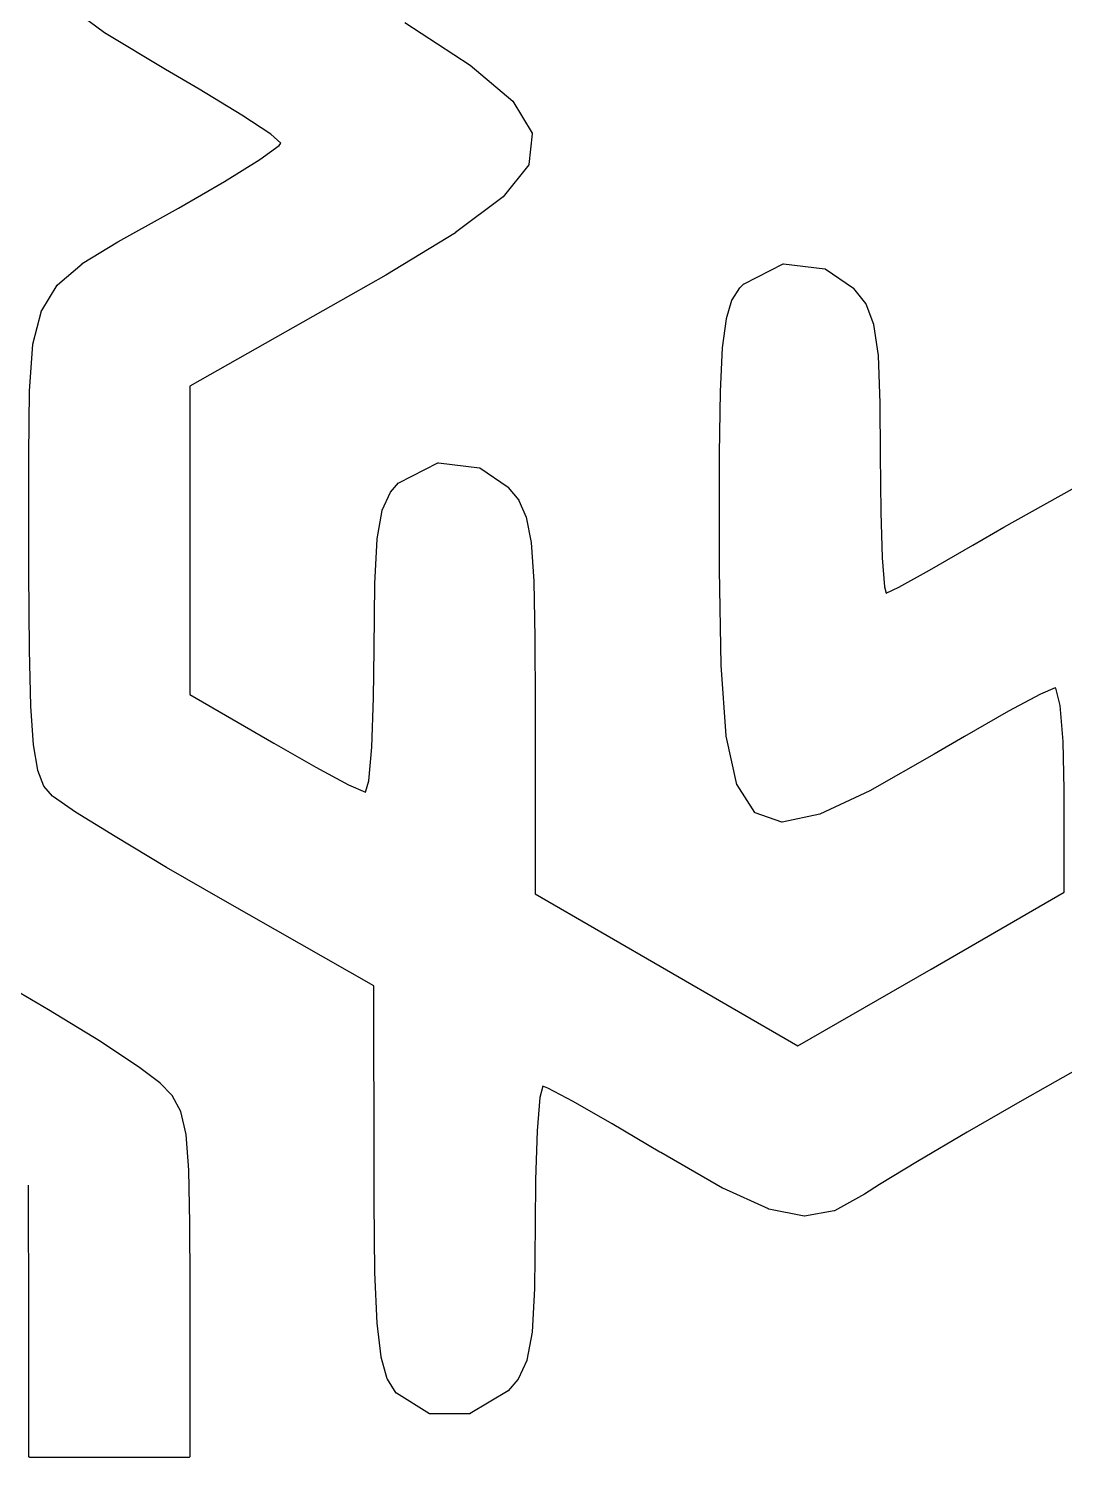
# Model space of a CAD drawing. Extents: x 175 to 215.1, y -115.1 to -74.9.
# Drawn here: x 189.88 to 196.48, y -115.07 to -105.95 of the extents above; entities that cross this region are included whole.
import ezdxf

# ---------------------------------------------------------------- set-up
doc = ezdxf.new("R2010")
doc.units = 0
doc.layers.add('BLACK', color=7, linetype='CONTINUOUS')

msp = doc.modelspace()

# ---------------------------------------------------------------- linework, layer by layer
at = {"layer": 'BLACK', "linetype": 'CONTINUOUS'}
for p, q in [((190.363, -105.981), (190.109, -105.793)), ((192.277, -105.916), (192.694, -106.187)), ((190.363, -105.982), (190.363, -105.981)), ((190.363, -105.981), (190.363, -105.981)), ((190.752, -106.216), (190.363, -105.982)), ((190.363, -105.982), (190.363, -105.982)), ((192.694, -106.187), (192.694, -106.187)), ((192.694, -106.187), (192.695, -106.187)), ((192.695, -106.187), (192.695, -106.188)), ((192.695, -106.188), (192.965, -106.417)), ((190.966, -106.341), (190.752, -106.216)), ((190.752, -106.216), (190.752, -106.216)), ((190.752, -106.216), (190.752, -106.216)), ((190.752, -106.216), (190.752, -106.216)), ((191.237, -106.506), (190.966, -106.341)), ((192.965, -106.417), (192.965, -106.417)), ((192.965, -106.417), (192.965, -106.417)), ((192.965, -106.417), (192.965, -106.418)), ((192.965, -106.418), (192.965, -106.418)), ((192.965, -106.418), (192.965, -106.418)), ((192.965, -106.418), (192.966, -106.418)), ((192.966, -106.418), (192.966, -106.418)), ((192.966, -106.418), (193.089, -106.622)), ((191.422, -106.628), (191.237, -106.506)), ((191.487, -106.685), (191.422, -106.628)), ((193.09, -106.625), (193.069, -106.821)), ((193.089, -106.622), (193.089, -106.622)), ((193.089, -106.622), (193.089, -106.623)), ((193.089, -106.623), (193.09, -106.623)), ((193.09, -106.623), (193.09, -106.623)), ((193.09, -106.623), (193.09, -106.623)), ((193.09, -106.623), (193.09, -106.623)), ((193.09, -106.623), (193.09, -106.624)), ((193.09, -106.624), (193.09, -106.624)), ((193.09, -106.624), (193.09, -106.624)), ((193.09, -106.624), (193.09, -106.624)), ((193.09, -106.624), (193.09, -106.625)), ((193.09, -106.625), (193.09, -106.625)), ((193.09, -106.625), (193.09, -106.625)), ((193.09, -106.625), (193.09, -106.625)), ((193.09, -106.625), (193.09, -106.625)), ((191.352, -106.79), (191.476, -106.7)), ((191.476, -106.7), (191.487, -106.685)), ((191.127, -106.93), (191.352, -106.79)), ((193.068, -106.824), (192.905, -107.027)), ((193.069, -106.823), (193.068, -106.824)), ((193.069, -106.821), (193.069, -106.821)), ((193.069, -106.821), (193.069, -106.821)), ((193.069, -106.821), (193.069, -106.821)), ((193.069, -106.821), (193.069, -106.821)), ((193.069, -106.821), (193.069, -106.821)), ((193.069, -106.821), (193.069, -106.822)), ((193.069, -106.822), (193.069, -106.822)), ((193.069, -106.822), (193.069, -106.822)), ((193.069, -106.822), (193.069, -106.822)), ((193.069, -106.822), (193.069, -106.823)), ((193.069, -106.823), (193.069, -106.823)), ((193.069, -106.823), (193.069, -106.823)), ((193.069, -106.823), (193.069, -106.823)), ((190.835, -107.099), (191.127, -106.93)), ((192.904, -107.028), (192.6, -107.256)), ((192.905, -107.028), (192.904, -107.028)), ((192.904, -107.028), (192.904, -107.028)), ((192.904, -107.028), (192.904, -107.028)), ((192.905, -107.027), (192.905, -107.027)), ((192.905, -107.027), (192.905, -107.027)), ((192.905, -107.027), (192.905, -107.027)), ((192.905, -107.027), (192.905, -107.028)), ((190.758, -107.142), (190.835, -107.099)), ((190.447, -107.314), (190.758, -107.142)), ((192.6, -107.257), (192.157, -107.527)), ((192.6, -107.256), (192.6, -107.256)), ((192.6, -107.256), (192.6, -107.256)), ((192.6, -107.256), (192.6, -107.257)), ((190.22, -107.454), (190.447, -107.315)), ((190.447, -107.315), (190.447, -107.314)), ((190.447, -107.315), (190.447, -107.315)), ((190.447, -107.315), (190.447, -107.315)), ((190.062, -107.59), (190.219, -107.455)), ((190.219, -107.455), (190.219, -107.454)), ((190.219, -107.454), (190.22, -107.454)), ((190.219, -107.455), (190.219, -107.455)), ((194.441, -107.582), (194.689, -107.455)), ((194.689, -107.455), (194.689, -107.455)), ((194.689, -107.455), (194.689, -107.455)), ((194.689, -107.455), (194.689, -107.455)), ((194.689, -107.455), (194.689, -107.455)), ((194.689, -107.455), (194.69, -107.455)), ((194.69, -107.455), (194.69, -107.455)), ((194.69, -107.455), (194.69, -107.455)), ((194.69, -107.455), (194.69, -107.455)), ((194.69, -107.455), (194.691, -107.455)), ((194.691, -107.455), (194.691, -107.455)), ((194.691, -107.455), (194.691, -107.455)), ((194.691, -107.455), (194.691, -107.455)), ((194.691, -107.455), (194.692, -107.455)), ((194.692, -107.455), (194.692, -107.455)), ((194.692, -107.455), (194.692, -107.455)), ((194.692, -107.455), (194.692, -107.455)), ((194.692, -107.455), (194.956, -107.486)), ((194.956, -107.486), (194.956, -107.486)), ((194.956, -107.486), (194.956, -107.486)), ((194.956, -107.486), (194.956, -107.486)), ((194.956, -107.486), (194.956, -107.486)), ((194.956, -107.486), (194.957, -107.486)), ((194.957, -107.486), (194.957, -107.486)), ((194.957, -107.486), (194.957, -107.487)), ((194.957, -107.487), (194.957, -107.487)), ((194.957, -107.487), (194.957, -107.487)), ((194.957, -107.487), (194.958, -107.487)), ((194.958, -107.487), (194.958, -107.487)), ((194.958, -107.487), (195.138, -107.611)), ((192.157, -107.527), (191.93, -107.656)), ((192.157, -107.527), (192.157, -107.527)), ((192.157, -107.527), (192.157, -107.527)), ((192.157, -107.527), (192.157, -107.527)), ((189.962, -107.752), (190.061, -107.592)), ((190.061, -107.592), (190.061, -107.591)), ((190.061, -107.591), (190.061, -107.591)), ((190.061, -107.591), (190.062, -107.591)), ((190.061, -107.592), (190.061, -107.592)), ((190.062, -107.591), (190.062, -107.59)), ((190.062, -107.591), (190.062, -107.591)), ((190.062, -107.591), (190.062, -107.591)), ((191.93, -107.656), (190.906, -108.236)), ((191.93, -107.656), (191.93, -107.656)), ((194.364, -107.685), (194.413, -107.609)), ((194.413, -107.609), (194.413, -107.608)), ((194.413, -107.608), (194.413, -107.608)), ((194.413, -107.608), (194.413, -107.608)), ((194.413, -107.608), (194.413, -107.608)), ((194.413, -107.608), (194.414, -107.608)), ((194.414, -107.608), (194.439, -107.583)), ((194.414, -107.608), (194.414, -107.608)), ((194.439, -107.583), (194.44, -107.582)), ((194.439, -107.583), (194.439, -107.583)), ((194.44, -107.582), (194.44, -107.582)), ((194.44, -107.582), (194.44, -107.582)), ((194.44, -107.582), (194.44, -107.582)), ((194.44, -107.582), (194.44, -107.582)), ((194.44, -107.582), (194.441, -107.582)), ((195.138, -107.611), (195.138, -107.611)), ((195.138, -107.611), (195.138, -107.611)), ((195.138, -107.611), (195.138, -107.612)), ((195.138, -107.612), (195.138, -107.612)), ((195.138, -107.612), (195.138, -107.612)), ((195.138, -107.612), (195.138, -107.612)), ((195.138, -107.612), (195.139, -107.612)), ((195.139, -107.612), (195.216, -107.709)), ((189.906, -107.968), (189.961, -107.754)), ((189.961, -107.753), (189.962, -107.752)), ((189.961, -107.754), (189.961, -107.753)), ((189.961, -107.753), (189.961, -107.753)), ((189.961, -107.753), (189.961, -107.753)), ((189.961, -107.753), (189.961, -107.753)), ((189.961, -107.754), (189.961, -107.754)), ((189.962, -107.752), (189.962, -107.752)), ((194.328, -107.804), (194.363, -107.686)), ((194.363, -107.686), (194.363, -107.685)), ((194.363, -107.685), (194.363, -107.685)), ((194.363, -107.685), (194.364, -107.685)), ((194.363, -107.686), (194.363, -107.686)), ((194.363, -107.686), (194.363, -107.686)), ((194.363, -107.686), (194.363, -107.686)), ((194.364, -107.685), (194.364, -107.685)), ((195.216, -107.709), (195.216, -107.71)), ((195.216, -107.71), (195.216, -107.71)), ((195.216, -107.71), (195.216, -107.71)), ((195.216, -107.71), (195.216, -107.71)), ((195.216, -107.71), (195.216, -107.71)), ((195.216, -107.71), (195.217, -107.711)), ((195.217, -107.711), (195.217, -107.711)), ((195.217, -107.711), (195.266, -107.841)), ((194.304, -107.991), (194.328, -107.805)), ((194.328, -107.805), (194.328, -107.804)), ((194.328, -107.805), (194.328, -107.805)), ((194.328, -107.805), (194.328, -107.805)), ((195.266, -107.841), (195.266, -107.841)), ((195.266, -107.841), (195.266, -107.841)), ((195.266, -107.841), (195.266, -107.841)), ((195.266, -107.841), (195.267, -107.841)), ((195.267, -107.841), (195.267, -107.842)), ((195.267, -107.842), (195.267, -107.842)), ((195.267, -107.842), (195.267, -107.842)), ((195.267, -107.842), (195.295, -108.041)), ((189.883, -108.266), (189.906, -107.969)), ((189.906, -107.969), (189.906, -107.968)), ((189.906, -107.969), (189.906, -107.969)), ((189.906, -107.969), (189.906, -107.969)), ((194.291, -108.27), (194.304, -107.991)), ((194.304, -107.991), (194.304, -107.991)), ((194.304, -107.991), (194.304, -107.991)), ((194.304, -107.991), (194.304, -107.991)), ((195.295, -108.041), (195.295, -108.041)), ((195.295, -108.041), (195.295, -108.041)), ((195.295, -108.041), (195.295, -108.041)), ((195.295, -108.041), (195.307, -108.345)), ((189.879, -108.675), (189.883, -108.266)), ((189.883, -108.266), (189.883, -108.266)), ((189.883, -108.266), (189.883, -108.266)), ((189.883, -108.266), (189.883, -108.266)), ((190.906, -108.236), (190.906, -110.202)), ((194.285, -108.668), (194.291, -108.27)), ((194.291, -108.27), (194.291, -108.27)), ((194.291, -108.27), (194.291, -108.27)), ((194.291, -108.27), (194.291, -108.27)), ((195.307, -108.345), (195.307, -108.345)), ((195.307, -108.345), (195.307, -108.345)), ((195.307, -108.345), (195.307, -108.345)), ((195.307, -108.345), (195.309, -108.674)), ((194.283, -109.209), (194.285, -108.668)), ((194.285, -108.668), (194.285, -108.668)), ((194.285, -108.668), (194.285, -108.668)), ((195.309, -108.674), (195.309, -108.674)), ((195.309, -108.674), (195.313, -109.039)), ((189.88, -109.224), (189.879, -108.675)), ((189.879, -108.675), (189.879, -108.675)), ((192.239, -108.852), (192.488, -108.725)), ((192.488, -108.725), (192.488, -108.725)), ((192.488, -108.725), (192.488, -108.725)), ((192.488, -108.725), (192.488, -108.725)), ((192.488, -108.725), (192.488, -108.725)), ((192.488, -108.725), (192.489, -108.725)), ((192.489, -108.725), (192.489, -108.725)), ((192.489, -108.725), (192.489, -108.725)), ((192.489, -108.725), (192.489, -108.725)), ((192.489, -108.725), (192.49, -108.725)), ((192.49, -108.725), (192.49, -108.725)), ((192.49, -108.725), (192.49, -108.725)), ((192.49, -108.725), (192.49, -108.725)), ((192.49, -108.725), (192.491, -108.725)), ((192.491, -108.725), (192.491, -108.725)), ((192.491, -108.725), (192.491, -108.725)), ((192.491, -108.725), (192.491, -108.725)), ((192.491, -108.725), (192.754, -108.756)), ((192.754, -108.756), (192.754, -108.756)), ((192.754, -108.756), (192.754, -108.756)), ((192.754, -108.756), (192.755, -108.756)), ((192.755, -108.756), (192.755, -108.756)), ((192.755, -108.756), (192.755, -108.756)), ((192.755, -108.756), (192.755, -108.756)), ((192.755, -108.756), (192.756, -108.757)), ((192.756, -108.757), (192.756, -108.757)), ((192.756, -108.757), (192.756, -108.757)), ((192.756, -108.757), (192.756, -108.757)), ((192.756, -108.757), (192.756, -108.757)), ((192.756, -108.757), (192.936, -108.881)), ((192.185, -108.911), (192.238, -108.853)), ((192.238, -108.853), (192.238, -108.852)), ((192.238, -108.852), (192.238, -108.852)), ((192.238, -108.852), (192.238, -108.852)), ((192.238, -108.852), (192.239, -108.852)), ((192.238, -108.853), (192.238, -108.853)), ((192.239, -108.852), (192.239, -108.852)), ((192.239, -108.852), (192.239, -108.852)), ((192.132, -109.027), (192.185, -108.912)), ((192.185, -108.912), (192.185, -108.911)), ((192.185, -108.911), (192.185, -108.911)), ((192.185, -108.912), (192.185, -108.912)), ((192.185, -108.912), (192.185, -108.912)), ((192.185, -108.912), (192.185, -108.912)), ((192.185, -108.912), (192.185, -108.912)), ((192.185, -108.912), (192.185, -108.912)), ((192.936, -108.881), (192.936, -108.881)), ((192.936, -108.881), (192.936, -108.881)), ((192.936, -108.881), (192.936, -108.881)), ((192.936, -108.881), (192.937, -108.882)), ((192.937, -108.882), (192.937, -108.882)), ((192.937, -108.882), (192.937, -108.882)), ((192.937, -108.882), (192.937, -108.882)), ((192.937, -108.882), (193.004, -108.963)), ((196.098, -109.135), (196.535, -108.891)), ((192.101, -109.21), (192.132, -109.028)), ((192.132, -109.028), (192.132, -109.027)), ((192.132, -109.027), (192.132, -109.027)), ((192.132, -109.027), (192.132, -109.027)), ((192.132, -109.027), (192.132, -109.027)), ((192.132, -109.028), (192.132, -109.028)), ((192.132, -109.028), (192.132, -109.028)), ((192.132, -109.028), (192.132, -109.028)), ((193.004, -108.963), (193.004, -108.964)), ((193.004, -108.964), (193.004, -108.964)), ((193.004, -108.964), (193.005, -108.964)), ((193.005, -108.964), (193.005, -108.964)), ((193.005, -108.964), (193.005, -108.964)), ((193.005, -108.964), (193.005, -108.965)), ((193.005, -108.965), (193.005, -108.965)), ((193.005, -108.965), (193.052, -109.071)), ((195.313, -109.039), (195.322, -109.331)), ((193.052, -109.071), (193.052, -109.071)), ((193.052, -109.071), (193.052, -109.071)), ((193.052, -109.071), (193.052, -109.071)), ((193.052, -109.071), (193.052, -109.072)), ((193.052, -109.072), (193.052, -109.072)), ((193.052, -109.072), (193.052, -109.072)), ((193.052, -109.072), (193.052, -109.072)), ((193.052, -109.072), (193.082, -109.234)), ((192.086, -109.495), (192.101, -109.211)), ((192.101, -109.211), (192.101, -109.21)), ((192.101, -109.211), (192.101, -109.211)), ((192.101, -109.211), (192.101, -109.211)), ((194.283, -109.408), (194.283, -109.209)), ((194.283, -109.209), (194.283, -109.209)), ((195.9, -109.251), (196.098, -109.135)), ((196.098, -109.135), (196.098, -109.135)), ((196.098, -109.135), (196.098, -109.135)), ((196.098, -109.135), (196.098, -109.135)), ((189.88, -109.423), (189.88, -109.224)), ((189.88, -109.224), (189.88, -109.224)), ((193.082, -109.234), (193.082, -109.234)), ((193.082, -109.234), (193.082, -109.234)), ((193.082, -109.234), (193.082, -109.234)), ((193.082, -109.234), (193.099, -109.48)), ((195.624, -109.409), (195.9, -109.251)), ((195.322, -109.331), (195.336, -109.515)), ((189.884, -109.918), (189.88, -109.423)), ((189.88, -109.423), (189.88, -109.423)), ((192.082, -109.914), (192.086, -109.495)), ((192.086, -109.495), (192.086, -109.495)), ((192.086, -109.495), (192.086, -109.495)), ((192.086, -109.495), (192.086, -109.495)), ((193.099, -109.48), (193.099, -109.481)), ((193.099, -109.481), (193.099, -109.481)), ((193.099, -109.481), (193.099, -109.481)), ((193.099, -109.481), (193.106, -109.841)), ((194.294, -110.015), (194.283, -109.408)), ((194.283, -109.408), (194.283, -109.408)), ((194.283, -109.408), (194.283, -109.408)), ((195.427, -109.518), (195.624, -109.409)), ((195.336, -109.515), (195.347, -109.556)), ((195.347, -109.556), (195.427, -109.518)), ((193.106, -109.841), (193.106, -109.841)), ((193.106, -109.841), (193.106, -109.841)), ((193.106, -109.841), (193.106, -109.841)), ((193.106, -109.841), (193.108, -110.266)), ((189.892, -110.277), (189.884, -109.918)), ((189.884, -109.918), (189.884, -109.918)), ((189.884, -109.918), (189.884, -109.918)), ((189.884, -109.918), (189.884, -109.918)), ((192.078, -110.225), (192.082, -109.914)), ((192.082, -109.914), (192.082, -109.914)), ((194.327, -110.467), (194.294, -110.015)), ((194.294, -110.015), (194.294, -110.015)), ((194.294, -110.015), (194.294, -110.015)), ((194.294, -110.015), (194.294, -110.015)), ((190.906, -110.202), (191.441, -110.514)), ((196.332, -110.201), (196.127, -110.31)), ((196.425, -110.161), (196.332, -110.201)), ((196.429, -110.163), (196.425, -110.161)), ((196.457, -110.273), (196.429, -110.163)), ((189.909, -110.525), (189.892, -110.277)), ((189.892, -110.277), (189.892, -110.277)), ((189.892, -110.277), (189.892, -110.277)), ((189.892, -110.277), (189.892, -110.277)), ((192.067, -110.54), (192.078, -110.225)), ((193.108, -110.266), (193.108, -111.475)), ((196.127, -110.31), (195.846, -110.47)), ((196.476, -110.503), (196.457, -110.273)), ((194.327, -110.468), (194.327, -110.467)), ((194.395, -110.778), (194.327, -110.468)), ((194.327, -110.468), (194.327, -110.468)), ((194.327, -110.468), (194.327, -110.468)), ((195.846, -110.47), (195.653, -110.583)), ((189.936, -110.686), (189.909, -110.525)), ((189.909, -110.525), (189.909, -110.525)), ((189.909, -110.525), (189.909, -110.525)), ((189.909, -110.525), (189.909, -110.525)), ((191.441, -110.514), (191.709, -110.667)), ((192.048, -110.753), (192.067, -110.54)), ((195.653, -110.583), (195.243, -110.817)), ((195.653, -110.583), (195.653, -110.583)), ((196.483, -110.812), (196.476, -110.503)), ((191.709, -110.667), (191.918, -110.779)), ((189.936, -110.687), (189.936, -110.686)), ((189.975, -110.787), (189.936, -110.687)), ((189.936, -110.687), (189.936, -110.687)), ((189.936, -110.687), (189.936, -110.687)), ((189.936, -110.687), (189.936, -110.687)), ((192.027, -110.827), (192.048, -110.753)), ((189.975, -110.788), (189.975, -110.787)), ((189.975, -110.787), (189.975, -110.787)), ((189.975, -110.787), (189.975, -110.787)), ((189.976, -110.788), (189.975, -110.788)), ((189.975, -110.788), (189.975, -110.788)), ((190.03, -110.851), (189.976, -110.788)), ((189.976, -110.788), (189.976, -110.788)), ((189.976, -110.788), (189.976, -110.788)), ((190.03, -110.852), (190.03, -110.851)), ((190.03, -110.851), (190.03, -110.851)), ((190.037, -110.857), (190.03, -110.852)), ((190.03, -110.852), (190.03, -110.852)), ((190.178, -110.953), (190.037, -110.857)), ((190.037, -110.857), (190.037, -110.857)), ((190.037, -110.857), (190.037, -110.857)), ((190.037, -110.857), (190.037, -110.857)), ((191.918, -110.779), (192.027, -110.827)), ((194.395, -110.779), (194.395, -110.778)), ((194.395, -110.778), (194.395, -110.778)), ((194.395, -110.778), (194.395, -110.778)), ((194.395, -110.778), (194.395, -110.778)), ((194.396, -110.779), (194.395, -110.779)), ((194.395, -110.779), (194.395, -110.779)), ((194.395, -110.779), (194.395, -110.779)), ((194.509, -110.957), (194.396, -110.779)), ((195.243, -110.817), (194.924, -110.966)), ((195.243, -110.817), (195.243, -110.817)), ((195.243, -110.817), (195.243, -110.817)), ((195.243, -110.817), (195.243, -110.817)), ((196.481, -111.465), (196.483, -110.812)), ((190.43, -111.109), (190.178, -110.953)), ((190.178, -110.953), (190.178, -110.953)), ((190.178, -110.953), (190.178, -110.953)), ((190.178, -110.953), (190.178, -110.953)), ((194.509, -110.958), (194.509, -110.957)), ((194.509, -110.957), (194.509, -110.957)), ((194.509, -110.957), (194.509, -110.957)), ((194.51, -110.958), (194.509, -110.958)), ((194.509, -110.958), (194.509, -110.958)), ((194.51, -110.959), (194.51, -110.958)), ((194.51, -110.958), (194.51, -110.958)), ((194.51, -110.958), (194.51, -110.958)), ((194.511, -110.959), (194.51, -110.959)), ((194.51, -110.959), (194.51, -110.959)), ((194.51, -110.959), (194.51, -110.959)), ((194.682, -111.017), (194.511, -110.959)), ((194.511, -110.959), (194.511, -110.959)), ((194.511, -110.959), (194.511, -110.959)), ((194.511, -110.959), (194.511, -110.959)), ((194.511, -110.959), (194.511, -110.959)), ((194.683, -111.017), (194.682, -111.017)), ((194.682, -111.017), (194.682, -111.017)), ((194.682, -111.017), (194.682, -111.017)), ((194.684, -111.017), (194.683, -111.017)), ((194.683, -111.017), (194.683, -111.017)), ((194.683, -111.017), (194.683, -111.017)), ((194.683, -111.017), (194.683, -111.017)), ((194.923, -110.966), (194.684, -111.017)), ((194.684, -111.017), (194.684, -111.017)), ((194.684, -111.017), (194.684, -111.017)), ((194.684, -111.017), (194.684, -111.017)), ((194.684, -111.017), (194.684, -111.017)), ((194.924, -110.966), (194.923, -110.966)), ((194.923, -110.966), (194.923, -110.966)), ((194.923, -110.966), (194.923, -110.966)), ((194.924, -110.966), (194.924, -110.966)), ((194.924, -110.966), (194.924, -110.966)), ((194.924, -110.966), (194.924, -110.966)), ((194.924, -110.966), (194.924, -110.966)), ((190.758, -111.306), (190.43, -111.109)), ((190.43, -111.109), (190.43, -111.109)), ((190.43, -111.109), (190.43, -111.109)), ((190.43, -111.109), (190.43, -111.109)), ((191.131, -111.521), (190.758, -111.306)), ((190.758, -111.306), (190.758, -111.306)), ((190.758, -111.306), (190.758, -111.306)), ((193.108, -111.475), (193.946, -111.96)), ((195.633, -111.955), (196.481, -111.465)), ((192.08, -112.063), (191.131, -111.521)), ((191.131, -111.521), (191.131, -111.521)), ((191.131, -111.521), (191.131, -111.521)), ((194.784, -112.444), (195.633, -111.955)), ((195.633, -111.955), (195.633, -111.955)), ((195.633, -111.955), (195.633, -111.955)), ((189.63, -111.993), (190.006, -112.213)), ((193.946, -111.96), (194.784, -112.444)), ((192.081, -113.281), (192.08, -112.063)), ((190.006, -112.213), (190.006, -112.213)), ((190.006, -112.213), (190.006, -112.213)), ((190.006, -112.213), (190.006, -112.213)), ((190.006, -112.213), (190.336, -112.415)), ((196.992, -112.353), (196.214, -112.794)), ((190.336, -112.415), (190.336, -112.415)), ((190.336, -112.415), (190.336, -112.415)), ((190.336, -112.415), (190.336, -112.415)), ((190.336, -112.415), (190.588, -112.582)), ((190.588, -112.582), (190.588, -112.582)), ((190.588, -112.582), (190.588, -112.582)), ((190.588, -112.582), (190.588, -112.582)), ((190.588, -112.582), (190.714, -112.679)), ((190.714, -112.679), (190.714, -112.679)), ((190.714, -112.679), (190.714, -112.68)), ((190.714, -112.68), (190.714, -112.68)), ((190.714, -112.68), (190.793, -112.762)), ((190.793, -112.762), (190.793, -112.762)), ((190.793, -112.762), (190.793, -112.762)), ((190.793, -112.762), (190.793, -112.763)), ((190.793, -112.763), (190.793, -112.763)), ((190.793, -112.763), (190.793, -112.763)), ((190.793, -112.763), (190.793, -112.763)), ((190.793, -112.763), (190.793, -112.763)), ((190.793, -112.763), (190.847, -112.862)), ((193.138, -112.775), (193.121, -112.988)), ((193.158, -112.702), (193.138, -112.775)), ((193.19, -112.715), (193.158, -112.702)), ((193.35, -112.799), (193.19, -112.715)), ((190.847, -112.862), (190.847, -112.862)), ((190.847, -112.862), (190.847, -112.862)), ((190.847, -112.862), (190.847, -112.863)), ((190.847, -112.863), (190.847, -112.863)), ((190.847, -112.863), (190.847, -112.863)), ((190.847, -112.863), (190.847, -112.863)), ((190.847, -112.863), (190.847, -112.863)), ((190.847, -112.863), (190.88, -113.01)), ((193.599, -112.942), (193.35, -112.799)), ((196.214, -112.794), (195.864, -112.995)), ((196.214, -112.794), (196.214, -112.794)), ((193.904, -113.123), (193.599, -112.942)), ((190.88, -113.01), (190.88, -113.01)), ((190.88, -113.01), (190.88, -113.011)), ((190.88, -113.011), (190.88, -113.011)), ((190.88, -113.011), (190.898, -113.238)), ((193.121, -112.988), (193.11, -113.3)), ((195.863, -112.995), (195.546, -113.182)), ((195.864, -112.995), (195.863, -112.995)), ((193.91, -113.126), (193.904, -113.123)), ((194.304, -113.353), (193.91, -113.126)), ((193.91, -113.126), (193.91, -113.126)), ((193.91, -113.126), (193.91, -113.126)), ((193.91, -113.126), (193.91, -113.126)), ((195.546, -113.182), (195.305, -113.329)), ((195.546, -113.182), (195.546, -113.182)), ((190.898, -113.238), (190.898, -113.238)), ((190.898, -113.238), (190.898, -113.238)), ((190.898, -113.238), (190.898, -113.238)), ((190.898, -113.238), (190.905, -113.576)), ((192.081, -113.437), (192.081, -113.281)), ((192.081, -113.281), (192.081, -113.281)), ((193.11, -113.3), (193.108, -113.584)), ((189.879, -114.198), (189.877, -113.333)), ((194.305, -113.353), (194.304, -113.353)), ((194.304, -113.353), (194.304, -113.353)), ((194.597, -113.485), (194.305, -113.353)), ((194.305, -113.353), (194.305, -113.353)), ((195.209, -113.391), (195.017, -113.497)), ((195.305, -113.329), (195.209, -113.391)), ((195.209, -113.391), (195.209, -113.391)), ((195.209, -113.391), (195.209, -113.391)), ((195.209, -113.391), (195.209, -113.391)), ((192.086, -113.892), (192.081, -113.437)), ((192.081, -113.437), (192.081, -113.437)), ((194.597, -113.486), (194.597, -113.485)), ((194.597, -113.485), (194.597, -113.485)), ((194.597, -113.485), (194.597, -113.485)), ((194.598, -113.486), (194.597, -113.486)), ((194.823, -113.532), (194.598, -113.486)), ((194.598, -113.486), (194.598, -113.486)), ((194.598, -113.486), (194.598, -113.486)), ((194.598, -113.486), (194.598, -113.486)), ((195.016, -113.498), (194.825, -113.532)), ((195.017, -113.498), (195.016, -113.498)), ((195.016, -113.498), (195.016, -113.498)), ((195.016, -113.498), (195.016, -113.498)), ((195.016, -113.498), (195.016, -113.498)), ((195.017, -113.497), (195.017, -113.497)), ((195.017, -113.497), (195.017, -113.498)), ((195.017, -113.498), (195.017, -113.498)), ((190.905, -113.576), (190.905, -113.576)), ((190.905, -113.576), (190.905, -113.576)), ((190.905, -113.576), (190.905, -113.576)), ((190.905, -113.576), (190.906, -113.962)), ((193.108, -113.584), (193.104, -113.994)), ((193.108, -113.584), (193.108, -113.584)), ((194.824, -113.532), (194.823, -113.532)), ((194.823, -113.532), (194.823, -113.532)), ((194.825, -113.532), (194.824, -113.532)), ((194.824, -113.532), (194.824, -113.532)), ((194.824, -113.532), (194.824, -113.532)), ((194.824, -113.532), (194.824, -113.532)), ((194.825, -113.532), (194.825, -113.532)), ((190.906, -113.962), (190.906, -115.066)), ((192.1, -114.214), (192.086, -113.892)), ((192.086, -113.892), (192.086, -113.892)), ((192.086, -113.892), (192.086, -113.892)), ((192.086, -113.892), (192.086, -113.892)), ((193.104, -113.994), (193.089, -114.271)), ((193.104, -113.994), (193.104, -113.994)), ((193.104, -113.994), (193.104, -113.994)), ((193.104, -113.994), (193.104, -113.994)), ((189.88, -115.066), (189.879, -114.198)), ((189.879, -114.198), (189.879, -114.198)), ((192.126, -114.43), (192.1, -114.214)), ((192.1, -114.214), (192.1, -114.214)), ((192.1, -114.214), (192.1, -114.214)), ((192.1, -114.214), (192.1, -114.214)), ((193.089, -114.271), (193.056, -114.451)), ((193.089, -114.271), (193.089, -114.271)), ((193.089, -114.271), (193.089, -114.271)), ((193.089, -114.271), (193.089, -114.271)), ((192.126, -114.431), (192.126, -114.43)), ((192.165, -114.57), (192.126, -114.431)), ((192.126, -114.431), (192.126, -114.431)), ((192.126, -114.431), (192.126, -114.431)), ((193.056, -114.452), (193, -114.572)), ((193.056, -114.451), (193.056, -114.451)), ((193.056, -114.451), (193.056, -114.451)), ((193.056, -114.451), (193.056, -114.451)), ((193.056, -114.451), (193.056, -114.452)), ((193.056, -114.452), (193.056, -114.452)), ((193.056, -114.452), (193.056, -114.452)), ((193.056, -114.452), (193.056, -114.452)), ((192.166, -114.571), (192.165, -114.57)), ((192.165, -114.57), (192.165, -114.57)), ((192.165, -114.57), (192.165, -114.57)), ((192.165, -114.57), (192.165, -114.57)), ((192.223, -114.66), (192.166, -114.571)), ((192.166, -114.571), (192.166, -114.571)), ((192.166, -114.571), (192.166, -114.571)), ((192.166, -114.571), (192.166, -114.571)), ((192.999, -114.573), (192.937, -114.646)), ((193, -114.572), (192.999, -114.572)), ((192.999, -114.572), (192.999, -114.573)), ((192.999, -114.573), (192.999, -114.573)), ((193, -114.572), (193, -114.572)), ((193, -114.572), (193, -114.572)), ((193, -114.572), (193, -114.572)), ((193, -114.572), (193, -114.572)), ((192.223, -114.661), (192.223, -114.66)), ((192.223, -114.66), (192.223, -114.66)), ((192.223, -114.66), (192.223, -114.66)), ((192.223, -114.66), (192.223, -114.66)), ((192.224, -114.661), (192.223, -114.661)), ((192.223, -114.661), (192.223, -114.661)), ((192.223, -114.661), (192.223, -114.661)), ((192.434, -114.793), (192.224, -114.661)), ((192.224, -114.661), (192.224, -114.661)), ((192.224, -114.661), (192.224, -114.661)), ((192.224, -114.661), (192.224, -114.661)), ((192.224, -114.661), (192.224, -114.661)), ((192.936, -114.647), (192.695, -114.791)), ((192.937, -114.646), (192.936, -114.647)), ((192.936, -114.647), (192.936, -114.647)), ((192.936, -114.647), (192.936, -114.647)), ((192.937, -114.646), (192.937, -114.646)), ((192.937, -114.646), (192.937, -114.646)), ((192.937, -114.646), (192.937, -114.646)), ((192.937, -114.646), (192.937, -114.646)), ((192.435, -114.793), (192.434, -114.793)), ((192.434, -114.793), (192.434, -114.793)), ((192.434, -114.793), (192.434, -114.793)), ((192.434, -114.793), (192.434, -114.793)), ((192.434, -114.793), (192.434, -114.793)), ((192.436, -114.793), (192.435, -114.793)), ((192.435, -114.793), (192.435, -114.793)), ((192.435, -114.793), (192.435, -114.793)), ((192.435, -114.793), (192.435, -114.793)), ((192.693, -114.792), (192.436, -114.793)), ((192.436, -114.793), (192.436, -114.793)), ((192.436, -114.793), (192.436, -114.793)), ((192.694, -114.792), (192.693, -114.792)), ((192.693, -114.792), (192.693, -114.792)), ((192.693, -114.792), (192.693, -114.792)), ((192.693, -114.792), (192.693, -114.792)), ((192.695, -114.791), (192.694, -114.791)), ((192.694, -114.791), (192.694, -114.792)), ((192.694, -114.792), (192.694, -114.792)), ((192.694, -114.792), (192.694, -114.792)), ((192.695, -114.791), (192.695, -114.791)), ((192.695, -114.791), (192.695, -114.791)), ((192.695, -114.791), (192.695, -114.791)), ((189.88, -115.067), (189.88, -115.066)), ((189.881, -115.067), (189.88, -115.067)), ((189.88, -115.067), (189.88, -115.067)), ((189.88, -115.067), (189.88, -115.067)), ((189.88, -115.067), (189.88, -115.067)), ((189.881, -115.068), (189.881, -115.067)), ((189.881, -115.069), (189.881, -115.068)), ((189.881, -115.068), (189.881, -115.068)), ((189.881, -115.068), (189.881, -115.068)), ((189.881, -115.068), (189.881, -115.068)), ((189.882, -115.069), (189.881, -115.069)), ((189.881, -115.069), (189.881, -115.069)), ((189.881, -115.069), (189.881, -115.069)), ((189.881, -115.069), (189.881, -115.069)), ((189.882, -115.07), (189.882, -115.069)), ((189.883, -115.07), (189.882, -115.07)), ((189.882, -115.07), (189.882, -115.07)), ((189.882, -115.07), (189.882, -115.07)), ((189.883, -115.071), (189.883, -115.07)), ((189.883, -115.07), (189.883, -115.07)), ((189.883, -115.07), (189.883, -115.07)), ((189.883, -115.07), (189.883, -115.07)), ((189.884, -115.071), (189.883, -115.071)), ((189.883, -115.071), (189.883, -115.071)), ((189.883, -115.071), (189.883, -115.071)), ((189.885, -115.071), (189.884, -115.071)), ((189.884, -115.071), (189.884, -115.071)), ((189.884, -115.071), (189.884, -115.071)), ((189.884, -115.071), (189.884, -115.071)), ((190.901, -115.071), (189.885, -115.071)), ((189.885, -115.071), (189.885, -115.071)), ((189.885, -115.071), (189.885, -115.071)), ((189.885, -115.071), (189.885, -115.071)), ((189.885, -115.071), (189.885, -115.071)), ((190.902, -115.071), (190.901, -115.071)), ((190.903, -115.071), (190.902, -115.071)), ((190.902, -115.071), (190.902, -115.071)), ((190.902, -115.071), (190.902, -115.071)), ((190.902, -115.071), (190.902, -115.071)), ((190.904, -115.07), (190.903, -115.071)), ((190.903, -115.071), (190.903, -115.071)), ((190.903, -115.071), (190.903, -115.071)), ((190.903, -115.071), (190.903, -115.071)), ((190.905, -115.07), (190.904, -115.07)), ((190.904, -115.07), (190.904, -115.07)), ((190.904, -115.07), (190.904, -115.07)), ((190.904, -115.07), (190.904, -115.07)), ((190.904, -115.07), (190.904, -115.07)), ((190.906, -115.068), (190.905, -115.069)), ((190.905, -115.069), (190.905, -115.069)), ((190.905, -115.069), (190.905, -115.069)), ((190.905, -115.069), (190.905, -115.069)), ((190.905, -115.069), (190.905, -115.07)), ((190.905, -115.07), (190.905, -115.07)), ((190.905, -115.07), (190.905, -115.07)), ((190.906, -115.066), (190.906, -115.067)), ((190.906, -115.067), (190.906, -115.067)), ((190.906, -115.067), (190.906, -115.067)), ((190.906, -115.067), (190.906, -115.067)), ((190.906, -115.067), (190.906, -115.068)), ((190.906, -115.068), (190.906, -115.068)), ((190.906, -115.068), (190.906, -115.068)), ((190.906, -115.068), (190.906, -115.068)), ((190.906, -115.068), (190.906, -115.068))]:
    msp.add_line(p, q, dxfattribs=at)

doc.saveas('drawing.dxf')
